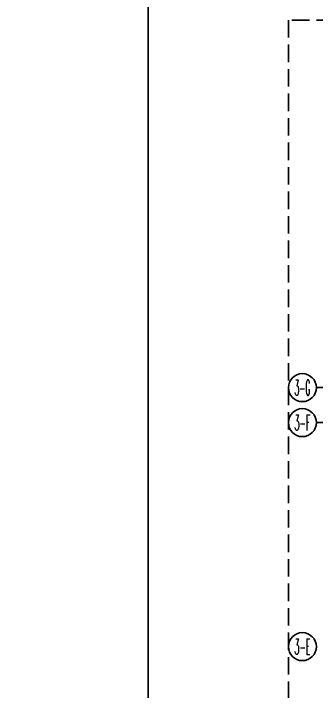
# Model space of a CAD drawing. Extents: x -10817 to 167545, y 26551 to 157048.
# Drawn here: x 11677 to 16000, y 51086 to 60770 of the extents above; entities that cross this region are included whole.
import ezdxf
from ezdxf.enums import TextEntityAlignment as Align
from ezdxf.xclip import XClip

# ---------------------------------------------------------------- set-up
doc = ezdxf.new("R2010")
doc.units = 0
doc.header["$LTSCALE"] = 1000
doc.header["$MEASUREMENT"] = 0
doc.header["$XCLIPFRAME"] = 0
doc.linetypes.add('DASH', pattern=[0.35, 0.25, -0.1])
doc.layers.get('Defpoints').update_dxf_attribs({"color": 30, "linetype": 'DASH'})
for name, color, linetype in [('3#-B1-墙体$0$A-COLU-CONC-HATC', 204, 'Continuous'), ('3#-B1-墙体$0$A-WALL-CONC', 9, 'Continuous'), ('3#-夹层-墙体$0$3#-夹层$0$A-COLU-CONC-HATC', 204, 'Continuous'), ('3#-夹层-墙体$0$3#-夹层$0$A-WALL-CONC', 9, 'Continuous'), ('A-ANNO-AXIS-CIRC', 3, 'Continuous'), ('A-ANNO-AXIS-TEXT', 7, 'Continuous'), ('AXIS_TEXT', 7, 'Continuous')]:
    doc.layers.add(name, color=color, linetype=linetype)
doc.styles.add('_TCH_AXIS', font='COMPLEX', dxfattribs={"bigfont": 'GBCBIG'})
doc.styles.add('COMPLEX', font='COMPLEX')

# ---------------------------------------------------------------- blocks, each defined once
blk = doc.blocks.new('3#-B1-墙体')
at = {"layer": '3#-B1-墙体$0$A-COLU-CONC-HATC'}
blk.add_hatch(color=256, dxfattribs=at).paths.add_polyline_path([(20000, -200), (20000, 100), (12300, 100), (12187.5, -25), (12300, -200)])
at = {"layer": '3#-B1-墙体$0$A-WALL-CONC'}
for p, q in [((12300, 100), (20000, 100)), ((12300, -200), (20000, -200))]:
    blk.add_line(p, q, dxfattribs=at)
blk = doc.blocks.new('3#-夹层-墙体')
at = {"layer": '3#-夹层-墙体$0$3#-夹层$0$A-COLU-CONC-HATC'}
blk.add_hatch(color=256, dxfattribs=at).paths.add_polyline_path([(8570, -100), (8400, -100), (8400, 100), (6100.3, 100), (5967, 0), (5950.3, -200), (8500, -200)])
at = {"layer": '3#-夹层-墙体$0$3#-夹层$0$A-WALL-CONC'}
for p, q in [((8400, 100), (6100.3, 100)), ((8500, -200), (5950.3, -200))]:
    blk.add_line(p, q, dxfattribs=at)
blk = doc.blocks.new('_AXISO')
blk.add_circle((0, 0), 0.5)
at = {"layer": 'AXIS_TEXT', "style": 'COMPLEX', "width": 1.041667}
blk.add_attdef('A', text='', height=0.56, dxfattribs=at).set_placement((-0.25, -0.28), (0.25, -0.28), align=Align.FIT)

msp = doc.modelspace()

# ---------------------------------------------------------------- linework, layer by layer
msp.add_lwpolyline([(13600, 37051.2), (13600, 65751.2)])
at = {"layer": 'A-ANNO-AXIS-CIRC'}
for p, q in [((17200.3, 55426.3), (16000.3, 55426.3)), ((17200.3, 54926.3), (16000.3, 54926.3))]:
    msp.add_line(p, q, dxfattribs=at)
at = {"layer": 'Defpoints'}
msp.add_lwpolyline([(23949.7, 60676.3), (15600.3, 60676.3), (15600.3, 45626.3), (23949.7, 45626.3)], close=True, dxfattribs=at)

# ---------------------------------------------------------------- block references
ref = msp.add_blockref('3#-夹层-墙体', (9200.3, 54926.3))
XClip(ref).set_block_clipping_path([(8000, -7700), (13149.3310676208, 4150)])
ref = msp.add_blockref('3#-B1-墙体', (-2775, 54926.3))
XClip(ref).set_block_clipping_path([(7900, -7700), (12500, 3550)])
at = {"layer": 'A-ANNO-AXIS-CIRC'}
ref = msp.add_blockref('_AXISO', (15800.3, 55426.3), dxfattribs=dict(at, xscale=400, yscale=400, zscale=400))
ref.add_attrib('A', '3-G', dxfattribs={"layer": 'A-ANNO-AXIS-TEXT', "height": 226.27, "style": '_TCH_AXIS', "width": 0.308824}).set_placement((15687.2, 55313.2), (15913.5, 55313.2), align=Align.FIT)
ref = msp.add_blockref('_AXISO', (15800.3, 54926.3), dxfattribs=dict(at, xscale=400, yscale=400, zscale=400))
ref.add_attrib('A', '3-F', dxfattribs={"layer": 'A-ANNO-AXIS-TEXT', "height": 226.27, "style": '_TCH_AXIS', "width": 0.323077}).set_placement((15687.2, 54813.2), (15913.5, 54813.2), align=Align.FIT)
ref = msp.add_blockref('_AXISO', (15800.3, 51726.3), dxfattribs=dict(at, xscale=400, yscale=400, zscale=400))
ref.add_attrib('A', '3-E', dxfattribs={"layer": 'A-ANNO-AXIS-TEXT', "height": 226.27, "style": '_TCH_AXIS', "width": 0.318182}).set_placement((15687.2, 51613.2), (15913.5, 51613.2), align=Align.FIT)

doc.saveas('drawing.dxf')
